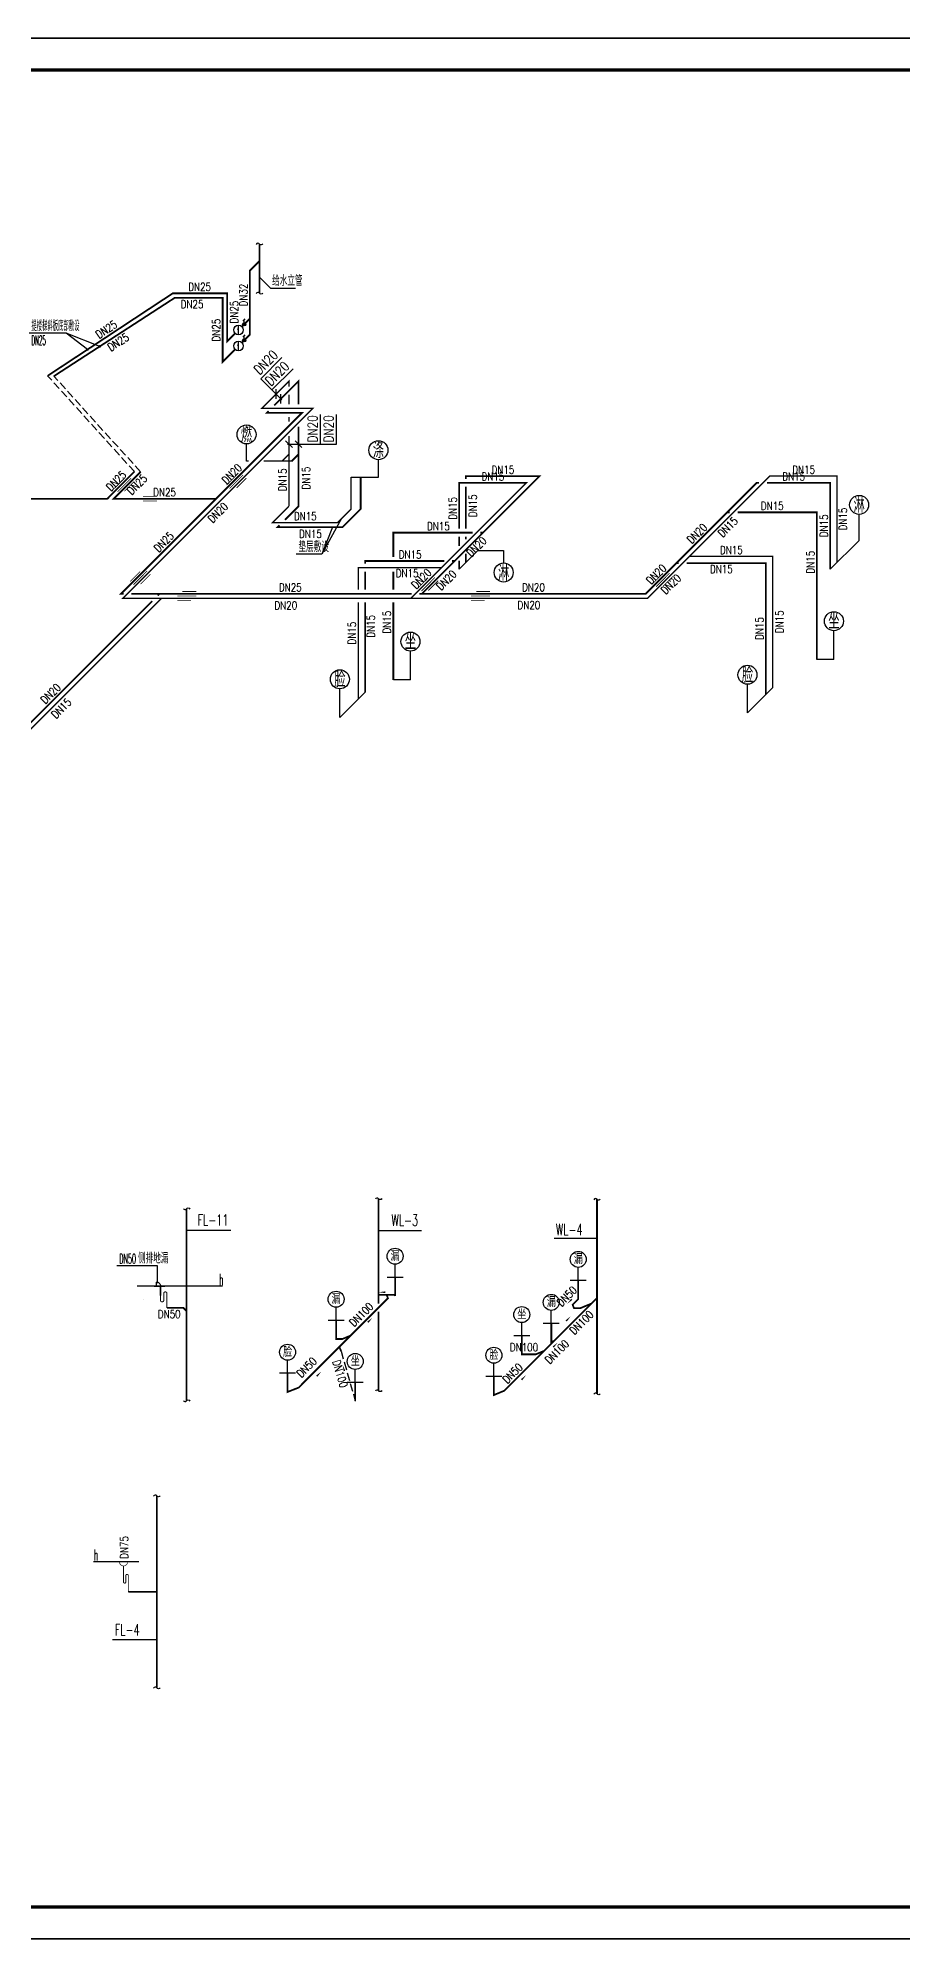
# Model space of a CAD drawing. Extents: x 27938 to 1507990, y 110129 to 923079.
# Drawn here: x 1209018 to 1222537, y 516555 to 546255 of the extents above; entities that cross this region are included whole.
import ezdxf
from ezdxf.enums import TextEntityAlignment as Align

# ---------------------------------------------------------------- set-up
doc = ezdxf.new("R2010")
doc.units = 0
doc.header["$LTSCALE"] = 1000
doc.header["$MEASUREMENT"] = 0
doc.linetypes.add('DASH', pattern=[0.35, 0.25, -0.1])
for name, color, linetype in [('----给排水', 4, 'Continuous'), ('DIM_不分区热给水', 3, 'Continuous'), ('DIM_不分区给水', 3, 'Continuous'), ('DIM_废水', 31, 'Continuous'), ('DIM_污水', 2, 'Continuous'), ('DIM_阳台', 3, 'Continuous'), ('EQUIP_废水', 7, 'Continuous'), ('EQUIP_污水', 7, 'Continuous'), ('EQUIP_给水', 7, 'Continuous'), ('PIPE-不分区热给水', 5, 'RJ'), ('PIPE-不分区给水', 3, 'J'), ('PIPE-废水', 31, 'TG_F'), ('PIPE-污水', 2, 'W'), ('PIPE-给水', 3, 'J1'), ('S-公用说明', 7, 'Continuous'), ('TEXT_不分区热给水', 7, 'Continuous'), ('TEXT_不分区给水', 7, 'Continuous'), ('TEXT_废水', 7, 'Continuous'), ('TEXT_污水', 7, 'Continuous'), ('TEXT_给水', 7, 'Continuous'), ('TWT_IDEN', 3, 'Continuous'), ('TWT_LEAD', 3, 'Continuous'), ('TWT_TITLE', 7, 'Continuous'), ('VALVE_不分区给水', 7, 'Continuous'), ('VALVE_给水', 7, 'Continuous'), ('WP_DIM', 4, 'Continuous'), ('图框', 140, 'Continuous')]:
    doc.layers.add(name, color=color, linetype=linetype)
doc.styles.add('_TCH_DIM_T3', font='SIMPLEX.shx', dxfattribs={"width": 0.494118, "bigfont": 'GBCBIG.shx'})
doc.styles.add('_TWT_PIPEDN', font='SIMPLEX', dxfattribs={"width": 0.8, "height": 3.5, "bigfont": 'HZTXT'})
doc.styles.add('_TWT_SERIAL', font='SIMPLEX', dxfattribs={"width": 0.8, "height": 3.5, "bigfont": 'HZTXT'})
doc.styles.add('DIM_FONT_T3', font='SIMPLEX', dxfattribs={"width": 0.705882, "bigfont": 'GBCBIG'})
doc.styles.add('HZ', font='txt', dxfattribs={"bigfont": 'hztxt'})
doc.styles.get("Standard").update_dxf_attribs({"font": 'gbenor.shx', "bigfont": 'gbcbig.shx'})
doc.styles.add('TG_LINETYPE', font='SIMPLEX', dxfattribs={"width": 0.8, "height": 3, "bigfont": 'HZTXT'})
doc.styles.add('中西文等高字体', font='HZTXT_E.shx', dxfattribs={"width": 0.7, "height": 4, "bigfont": 'hztxt.shx'})
doc.linetypes.add('J', pattern='A,3,-0.2,["J",Standard,S=0.25,R=0,X=-0.1,Y=-0.115],-0.2', length=3.4)
doc.linetypes.add('J1', pattern='A,3,-0.2,["J1",Standard,S=0.25,R=0,X=-0.1,Y=-0.115],-0.35', length=3.55)
doc.linetypes.add('RJ', pattern='A,3,-0.2,["RJ",Standard,S=0.25,R=0,X=-0.1,Y=-0.115],-0.35', length=3.55)
doc.linetypes.add('TG_F', pattern='A,2,-0.3,["F",TG_LINETYPE,S=0.1,R=0,X=-0.23,Y=-0.15],0', length=2.3)
doc.linetypes.add('W', pattern='A,3,-0.2,["W",Standard,S=0.25,R=0,X=-0.1,Y=-0.115],-0.2', length=3.4)

# ---------------------------------------------------------------- blocks, each defined once
blk = doc.blocks.new('A$C4167170E')
blk.add_line((67, 61), (67, 0))
blk.add_lwpolyline([(67, 62, 0.433509), (0, 0, 0.433509)], format="xyb")
blk.add_lwpolyline([(99, 0), (-66, 0)])
at = {"style": 'HZ', "text_generation_flag": 4, "width": 1, "flags": 1}
for tag in ['UNIT', 'SPEC', 'WHAT']:
    blk.add_attdef(tag, (0, 62), '', height=0.0005, rotation=90, dxfattribs=at)
blk = doc.blocks.new('$VALVE$00000533')
at = {"ltscale": 0.5, "const_width": 25}
for points in [[(-225, 75), (225, 75)], [(-225, -75), (225, -75)]]:
    blk.add_lwpolyline(points, dxfattribs=at)
blk = doc.blocks.new('A$C0C247F3C')
at = {"layer": 'VALVE_不分区给水', "xscale": -0.48, "yscale": -0.48, "zscale": 0.48}
for p, rotation in [((10027, 1827), 225.0000000072394), ((10135, 1835), 225.0000000072394), ((13967, 1767), 225.0000000072394), ((14075, 1775), 225.0000000072394), ((15719, 1819), 225.0000000072394), ((15827, 1827), 225.0000000072394), ((10554, 1556), 180), ((14422, 1556), 180), ((274, 274), 225.0000000072394), ((382, 282), 225.0000000072394), ((3874, 274), 225.0000000072394), ((3982, 282), 225.0000000072394), ((8603, 403), 225.0000000072394), ((8711, 411), 225.0000000072394), ((14216, 316), 225.0000000072394), ((14325, 325), 225.0000000072394), ((18715, 215), 225.0000000072394), ((18823, 223), 225.0000000072394), ((22383, 283), 225.0000000072394), ((22492, 292), 225.0000000072394), ((2534, 0), 180), ((2618, 71), 180), ((7278, 0), 180), ((7361, 71), 180), ((14955, 0), 180), ((15038, 71), 180), ((19545, 0), 180), ((19628, 71), 180), ((4627, -2973), 225.0000000072394), ((4736, -2964), 225.0000000072394), ((11457, -3043), 225.0000000072394), ((11565, -3034), 225.0000000072394)]:
    blk.add_blockref('$VALVE$00000533', p, dxfattribs=dict(at, rotation=rotation))
blk = doc.blocks.new('$VALVE$00000499')
for p, q in [((35, 35), (98, 98)), ((48, 98), (147, 98))]:
    blk.add_line(p, q)
at = {"const_width": 49.6}
blk.add_lwpolyline([(25, 0, 1), (-25, 0, 1)], format="xyb", close=True, dxfattribs=at)
blk.add_circle((0, 0), 50)
for p in [(-50, 0), (50, 0)]:
    blk.add_point(p)
blk = doc.blocks.new('$VALVE$00000602')
blk.add_line((-93, -93), (93, 93))
blk.add_lwpolyline([(93, 93, 0, 50, 0), (-13, 22, 50, 50, 0)], format="xyseb")
blk.add_circle((0, 0), 150)
for p in [(-150, 0), (150, 0)]:
    blk.add_point(p)
blk = doc.blocks.new('$TwtSys$00000132')
at = {"elevation": 0}
blk.add_lwpolyline([(7, -101, -0.575183), (0, 0, 0.604745), (-11, 101, 16.924828)], format="xyb", dxfattribs=at)
blk = doc.blocks.new('$ATTACHMENT$00000196')
blk.add_line((53, 944), (-347, 944))
for points, const_width in [([(-25, 944, -1.067664), (-275, 944)], 20), ([(0, 0), (0, 512, 1), (-75, 512), (-75, 312, -1), (-150, 312), (-150, 810)], 30)]:
    blk.add_lwpolyline(points, format="xyb", dxfattribs=dict(const_width=const_width))
at = {"style": 'HZ', "flags": 1}
for tag in ['WHAT', 'SPEC', 'UNIT']:
    blk.add_attdef(tag, (-150, 810), '', height=0.001, dxfattribs=at)
blk = doc.blocks.new('$ATTACHMENT$00000056')
at = {"const_width": 30}
blk.add_lwpolyline([(0, 0), (0, 462, -0.75), (100, 462), (100, 227, 0.749772), (200, 225), (200, 531)], format="xyb", dxfattribs=at)

msp = doc.modelspace()

# ---------------------------------------------------------------- hatches: boundary and pattern name
at = {"layer": 'PIPE-不分区热给水'}
for points in [[(1212940.9, 540895.3), (1212932.9, 540903.3), (1212952.1, 540922.5)], [(1212940.9, 540895.3), (1212952.1, 540895.3), (1212952.1, 540922.5)], [(1212516.3, 540470.8), (1212508.4, 540478.7), (1212489.2, 540459.5)], [(1212516.3, 540470.8), (1212516.3, 540459.5), (1212489.2, 540459.5)], [(1213315.9, 540470.8), (1213315.9, 540482), (1213343, 540482)], [(1213315.9, 540470.8), (1213323.8, 540462.8), (1213343, 540482)], [(1220455.6, 539410.5), (1220447.7, 539418.5), (1220451, 539421.8)], [(1220455.6, 539410.5), (1220455.6, 539421.8), (1220451, 539421.8)], [(1221505.5, 539410.5), (1221505.5, 539421.8), (1221516.8, 539421.8)], [(1221505.5, 539410.5), (1221516.8, 539410.5), (1221516.8, 539421.8)], [(1215599.7, 539304.5), (1215599.7, 539315.7), (1215588.4, 539315.7)], [(1215599.7, 539304.5), (1215588.4, 539304.5), (1215588.4, 539315.7)], [(1216649.5, 539304.5), (1216657.5, 539296.5), (1216676.7, 539315.7)], [(1216649.5, 539304.5), (1216649.5, 539315.7), (1216676.7, 539315.7)], [(1213910.8, 538895.3), (1213918.7, 538887.4), (1213922, 538890.7)], [(1213910.8, 538895.3), (1213922, 538895.3), (1213922, 538890.7)], [(1212685.2, 538683.2), (1212677.2, 538691.1), (1212658, 538671.9)], [(1212685.2, 538683.2), (1212685.2, 538671.9), (1212658, 538671.9)], [(1213698.6, 538683.2), (1213706.6, 538675.2), (1213703.3, 538671.9)], [(1213698.6, 538683.2), (1213698.6, 538671.9), (1213703.3, 538671.9)], [(1220500.3, 538155.3), (1220500.3, 538166.5), (1220511.5, 538166.5)], [(1220500.3, 538155.3), (1220511.5, 538155.3), (1220511.5, 538166.5)], [(1214023.7, 537978.5), (1214023.7, 537989.8), (1214012.4, 537989.8)], [(1214023.7, 537978.5), (1214012.4, 537978.5), (1214012.4, 537989.8)], [(1210346.3, 537501.2), (1210338.3, 537509.2), (1210319.1, 537490)], [(1210346.3, 537501.2), (1210346.3, 537490), (1210319.1, 537490)], [(1218546.3, 537501.2), (1218554.3, 537493.2), (1218551, 537490)], [(1218546.3, 537501.2), (1218546.3, 537490), (1218551, 537490)]]:
    msp.add_hatch(color=256, dxfattribs=at).paths.add_polyline_path(points)
at = {"layer": 'PIPE-不分区给水'}
for points in [[(1211125.1, 542266.5), (1211117.6, 542277.9), (1211121, 542280.2)], [(1211125.1, 542266.5), (1211125.1, 542280.2), (1211121, 542280.2)], [(1211154.4, 542195.7), (1211146.9, 542207.3), (1211150.4, 542209.5)], [(1211154.4, 542195.7), (1211154.4, 542209.5), (1211150.4, 542209.5)], [(1211904.4, 542195.7), (1211904.4, 542209.5), (1211918.2, 542209.5)], [(1211904.4, 542195.7), (1211918.2, 542195.7), (1211918.2, 542209.5)], [(1211975.1, 542266.5), (1211975.1, 542280.2), (1211988.9, 542280.2)], [(1211975.1, 542266.5), (1211988.9, 542266.5), (1211988.9, 542280.2)], [(1211975.1, 541516.5), (1211961.4, 541516.5), (1211961.4, 541483.3)], [(1211904.4, 541195.7), (1211890.7, 541195.7), (1211890.7, 541162.6)], [(1213090.9, 540895.3), (1213081.2, 540905), (1213104.6, 540928.5)], [(1213090.9, 540895.3), (1213104.6, 540895.3), (1213104.6, 540928.5)], [(1212595.6, 540400.1), (1212585.9, 540409.8), (1212562.4, 540386.3)], [(1212595.6, 540400.1), (1212595.6, 540386.3), (1212562.4, 540386.3)], [(1213145.2, 540400.1), (1213145.2, 540413.8), (1213178.3, 540413.8)], [(1213145.2, 540400.1), (1213154.9, 540390.3), (1213178.3, 540413.8)], [(1215705.7, 539410.5), (1215705.7, 539424.3), (1215692, 539424.3)], [(1215705.7, 539410.5), (1215692, 539410.5), (1215692, 539424.3)], [(1216855.6, 539410.5), (1216865.3, 539400.8), (1216888.8, 539424.3)], [(1216855.6, 539410.5), (1216855.6, 539424.3), (1216888.8, 539424.3)], [(1210102.1, 539057), (1210111.8, 539047.3), (1210107.8, 539043.3)], [(1210102.1, 539057), (1210102.1, 539043.3), (1210107.8, 539043.3)], [(1210202.1, 539057), (1210192.4, 539066.8), (1210168.9, 539043.3)], [(1210202.1, 539057), (1210202.1, 539043.3), (1210168.9, 539043.3)], [(1220249.6, 539304.5), (1220239.8, 539314.2), (1220243.9, 539318.2)], [(1220249.6, 539304.5), (1220249.6, 539318.2), (1220243.9, 539318.2)], [(1221399.4, 539304.5), (1221399.4, 539318.2), (1221413.2, 539318.2)], [(1221399.4, 539304.5), (1221413.2, 539304.5), (1221413.2, 539318.2)], [(1213090.9, 538938.9), (1213104.6, 538938.9), (1213104.6, 538933.2)], [(1213090.9, 538938.9), (1213100.6, 538929.2), (1213104.6, 538933.2)], [(1214060.8, 538895.3), (1214070.5, 538885.6), (1214074.5, 538889.6)], [(1214060.8, 538895.3), (1214074.5, 538895.3), (1214074.5, 538889.6)], [(1221189.8, 538844.7), (1221189.8, 538858.5), (1221203.6, 538858.5)], [(1221189.8, 538844.7), (1221203.6, 538844.7), (1221203.6, 538858.5)], [(1212764.5, 538612.5), (1212754.8, 538622.2), (1212731.3, 538598.7)], [(1212764.5, 538612.5), (1212764.5, 538598.7), (1212731.3, 538598.7)], [(1213777.9, 538612.5), (1213777.9, 538598.7), (1213783.6, 538598.7)], [(1213777.9, 538612.5), (1213787.7, 538602.8), (1213783.6, 538598.7)], [(1214571.5, 538526.4), (1214571.5, 538540.1), (1214557.7, 538540.1)], [(1214571.5, 538526.4), (1214557.7, 538526.4), (1214557.7, 538540.1)], [(1214129.7, 538084.6), (1214129.7, 538098.3), (1214116, 538098.3)], [(1214129.7, 538084.6), (1214116, 538084.6), (1214116, 538098.3)], [(1220394.2, 538049.2), (1220394.2, 538063), (1220408, 538063)], [(1220394.2, 538049.2), (1220408, 538049.2), (1220408, 538063)], [(1210317, 537571.9), (1210307.3, 537581.6), (1210283.8, 537558.2)], [(1210317, 537571.9), (1210317, 537558.2), (1210283.8, 537558.2)], [(1218517, 537571.9), (1218517, 537558.2), (1218522.7, 537558.2)], [(1218517, 537571.9), (1218526.7, 537562.2), (1218522.7, 537558.2)]]:
    msp.add_hatch(color=256, dxfattribs=at).paths.add_polyline_path(points)
at = {"layer": 'PIPE-废水'}
for points in [[(1211290.1, 526414.7), (1211290.1, 526428.4), (1211295.8, 526428.4)], [(1211290.1, 526414.7), (1211299.8, 526424.4), (1211295.8, 526428.4)]]:
    msp.add_hatch(color=256, dxfattribs=at).paths.add_polyline_path(points)
at = {"layer": 'PIPE-污水'}
for points in [[(1214590.9, 526618.7), (1214590.9, 526632.5), (1214600.1, 526632.5)], [(1214590.9, 526618.7), (1214603.6, 526624), (1214600.1, 526632.5)], [(1214487.8, 526565.7), (1214500.6, 526570.9), (1214504.1, 526562.4)], [(1214487.8, 526565.7), (1214497.6, 526555.9), (1214504.1, 526562.4)], [(1217373.5, 526464), (1217363.8, 526473.7), (1217357.3, 526467.2)], [(1217373.5, 526464), (1217360.8, 526458.7), (1217357.3, 526467.2)], [(1217395.5, 526411), (1217382.8, 526405.7), (1217386.3, 526397.2)], [(1217395.5, 526411), (1217395.5, 526397.2), (1217386.3, 526397.2)], [(1217461.9, 526552.4), (1217471.6, 526542.7), (1217475.7, 526546.7)], [(1217461.9, 526552.4), (1217475.7, 526552.4), (1217475.7, 526546.7)], [(1217495.5, 526411), (1217500.7, 526398.3), (1217498.2, 526397.2)], [(1217495.5, 526411), (1217495.5, 526397.2), (1217498.2, 526397.2)], [(1213676.4, 525929.3), (1213676.4, 525915.5), (1213662.6, 525915.5)], [(1213676.4, 525929.3), (1213662.6, 525929.3), (1213662.6, 525915.5)], [(1213776.4, 525929.3), (1213781.7, 525916.6), (1213779.1, 525915.5)], [(1213776.4, 525929.3), (1213776.4, 525915.5), (1213779.1, 525915.5)], [(1217040.2, 525880.6), (1217045.4, 525867.9), (1217026.4, 525860.1)], [(1217040.2, 525880.6), (1217026.4, 525880.6), (1217026.4, 525860.1)], [(1216579.2, 525689.6), (1216579.2, 525675.9), (1216565.4, 525675.9)], [(1216579.2, 525689.6), (1216565.4, 525689.6), (1216565.4, 525675.9)], [(1216799.1, 525689.6), (1216804.4, 525676.9), (1216801.8, 525675.9)], [(1216799.1, 525689.6), (1216799.1, 525675.9), (1216801.8, 525675.9)], [(1212919.1, 525102), (1212924.1, 525089.1), (1212905.3, 525081.8)], [(1212919.1, 525102), (1212905.3, 525102), (1212905.3, 525081.8)], [(1213091.2, 525169.1), (1213101, 525159.4), (1213098.9, 525157.4)], [(1213091.2, 525169.1), (1213096.2, 525156.3), (1213098.9, 525157.4)], [(1216305.1, 525120.5), (1216310.4, 525107.8), (1216312.9, 525108.8)], [(1216305.1, 525120.5), (1216314.8, 525110.8), (1216312.9, 525108.8)], [(1216142.9, 525053.3), (1216148.2, 525040.6), (1216129.2, 525032.7)], [(1216142.9, 525053.3), (1216129.2, 525053.3), (1216129.2, 525032.7)]]:
    msp.add_hatch(color=256, dxfattribs=at).paths.add_polyline_path(points)
at = {"layer": 'PIPE-给水'}
for points in [[(1212328.7, 542620), (1212319, 542629.7), (1212314.9, 542625.7)], [(1212328.7, 542620), (1212314.9, 542620), (1212314.9, 542625.7)], [(1211975.1, 541516.5), (1211984.9, 541506.7), (1211961.4, 541483.3)], [(1212328.7, 541620), (1212338.4, 541610.3), (1212342.4, 541614.3)], [(1212328.7, 541620), (1212342.4, 541620), (1212342.4, 541614.3)], [(1211904.4, 541195.7), (1211914.1, 541186), (1211890.7, 541162.6)]]:
    msp.add_hatch(color=256, dxfattribs=at).paths.add_polyline_path(points)

# ---------------------------------------------------------------- linework, layer by layer
at = {"layer": '----给排水', "color": 8, "linetype": 'DASH', "ltscale": 0.5}
for points in [[(1210524.9, 539479.8), (1209168.7, 540977.5)], [(1210621.1, 539476.1), (1209264.9, 540973.8)], [(1213755.4, 525738.2), (1213976.5, 524958.6)]]:
    msp.add_lwpolyline(points, dxfattribs=at)
at = {"layer": 'DIM_不分区热给水'}
for p, q in [((1212498.2, 540932.4), (1212827, 541261.2)), ((1212675, 540755.7), (1212498.2, 540932.4)), ((1212675, 540755.7), (1213003.8, 541084.5)), ((1212830.8, 540599.9), (1212675, 540755.7)), ((1212738.1, 540617.6), (1212738.1, 540767.6)), ((1212813.1, 540542.6), (1212813.1, 540692.6))]:
    msp.add_line(p, q, dxfattribs=at)
at = {"layer": 'DIM_不分区给水'}
for p, q in [((1212479.8, 542519.1), (1212653, 542345.9)), ((1212653, 542345.9), (1213042.7, 542345.9)), ((1209457.3, 541641.2), (1208880.3, 541641.2)), ((1209984.6, 541437.5), (1209457.3, 541641.2)), ((1209790.6, 541387.3), (1209457.3, 541641.2)), ((1213434.4, 539909.8), (1213434.4, 540374.8)), ((1213684.4, 539909.8), (1213684.4, 540374.8)), ((1212993.9, 539856.8), (1212887.9, 539962.9)), ((1213037.9, 539962.9), (1213143.9, 539856.8)), ((1212915.9, 539909.8), (1213434.4, 539909.8)), ((1213434.4, 539909.8), (1213684.4, 539909.8)), ((1213762, 538746.5), (1213454.8, 538188.6)), ((1213618.6, 538612.5), (1213454.8, 538188.6)), ((1213454.8, 538188.6), (1213053.2, 538188.6))]:
    msp.add_line(p, q, dxfattribs=at)
at = {"layer": 'DIM_不分区给水', "const_width": 20}
for points in [[(1209993.9, 541433.8, 1), (1209975.3, 541441.1, 1)], [(1209798.6, 541381.2, 1), (1209782.7, 541393.4, 1)]]:
    msp.add_lwpolyline(points, format="xyb", close=True, dxfattribs=at)
at = {"layer": 'DIM_废水'}
for p, q in [((1211340.1, 527631.5), (1212031.8, 527631.5)), ((1210874.6, 521227.5), (1210182.9, 521227.5))]:
    msp.add_line(p, q, dxfattribs=at)
at = {"layer": 'DIM_污水'}
for p, q in [((1214341, 527626.4), (1215009.3, 527626.4)), ((1217086.2, 527501.8, -0.2), (1217754.6, 527501.8, -0.2))]:
    msp.add_line(p, q, dxfattribs=at)
for points in [[(1214594, 526659.4, 0, 0, 0), (1214344, 526659.4, 0, 26.7, 0), (1214444, 526659.4, 0, 0, 0)], [(1217466, 526655.2, 0, 0, 0), (1217289.2, 526478.4, 0, 26.7, 0), (1217359.9, 526549.2, 0, 0, 0)], [(1217166.3, 526105.1, 0, 0, 0), (1217343.1, 526281.9, 0, 26.7, 0), (1217272.4, 526211.1, 0, 0, 0)], [(1214066.1, 526082.9, 0, 0, 0), (1214242.9, 526259.7, 0, 26.7, 0), (1214172.2, 526189, 0, 0, 0)], [(1216963.3, 525696.2, 0, 0, 0), (1217140.1, 525872.9, 0, 26.7, 0), (1217069.4, 525802.2, 0, 0, 0)], [(1213268.9, 525242.5, 0, 0, 0), (1213445.7, 525419.3, 0, 26.7, 0), (1213375, 525348.5, 0, 0, 0)], [(1213850.4, 525284.8, 0, 0, 0), (1213778.6, 525524.2, 0, 26.7, 0), (1213807.3, 525428.4, 0, 0, 0)], [(1216469.9, 525186.9, 0, 0, 0), (1216646.7, 525363.6, 0, 26.7, 0), (1216576, 525292.9, 0, 0, 0)]]:
    msp.add_lwpolyline(points, format="xyseb", dxfattribs=at)
at = {"layer": 'DIM_阳台', "color": 7}
for p, q in [((1211900.4, 526755.7), (1210569.3, 526755.7)), ((1209883.6, 522451.3), (1210592.3, 522451.3))]:
    msp.add_line(p, q, dxfattribs=at)
at = {"layer": 'PIPE-不分区热给水', "ltscale": 0.25, "const_width": 22.5}
for points in [[(1212940.9, 540895.3), (1212516.3, 540470.8)], [(1212940.9, 540895.3), (1212940.9, 540809.1)], [(1212940.9, 540681.6), (1212940.9, 540532)], [(1210346.3, 537501.2), (1213315.9, 540470.8)], [(1213315.9, 540470.8), (1212516.3, 540470.8)], [(1212940.9, 540336.3), (1212940.9, 540259.5)], [(1212940.9, 540034.5), (1212940.9, 539751.2)], [(1212940.9, 539751.2), (1212831.5, 539641.8)], [(1212940.9, 539751.2), (1212940.9, 538944.3)], [(1220455.6, 539410.5), (1219200.4, 538155.3)], [(1221505.5, 539410.5), (1220455.6, 539410.5)], [(1221505.5, 539410.5), (1221505.5, 538060.5)], [(1216649.5, 539304.5), (1215323.6, 537978.5)], [(1215599.7, 539304.5), (1216649.5, 539304.5)], [(1215599.7, 539304.5), (1215599.7, 538590.1)], [(1212940.9, 538938.9), (1212685.2, 538683.2)], [(1213910.8, 538895.3), (1213698.6, 538683.2)], [(1212685.2, 538683.2), (1213698.6, 538683.2)], [(1215599.7, 538462.6), (1215599.7, 538315.8)], [(1219200.4, 538155.3), (1218546.3, 537501.2)], [(1220500.3, 538155.3), (1219200.4, 538155.3)], [(1220500.3, 538155.3), (1220500.3, 536105.3)], [(1214023.7, 537978.5), (1215323.6, 537978.5)], [(1214023.7, 537978.5), (1214023.7, 537635.7)], [(1215323.6, 537978.5), (1214846.3, 537501.2)], [(1215599.7, 538090.8), (1215599.7, 537954.5)], [(1207658.6, 534213.5), (1210946.3, 537501.2)], [(1214023.7, 537440), (1214023.7, 535928.5)]]:
    msp.add_lwpolyline(points, dxfattribs=at)
at = {"layer": 'PIPE-不分区热给水', "ltscale": 0.5, "const_width": 22.5}
msp.add_lwpolyline([(1213910.8, 538895.3), (1213910.8, 539395.3)], dxfattribs=at)
at = {"layer": 'PIPE-不分区热给水', "ltscale": 0.35, "const_width": 22.5}
for points in [[(1210946.3, 537501.2), (1210346.3, 537501.2)], [(1214846.3, 537501.2), (1210946.3, 537501.2)], [(1218546.3, 537501.2), (1214846.3, 537501.2)]]:
    msp.add_lwpolyline(points, dxfattribs=at)
at = {"layer": 'PIPE-不分区给水', "ltscale": 0.25, "const_width": 27.5}
for points in [[(1209168.7, 540977.5), (1211125.1, 542266.5)], [(1209266.6, 540972), (1211154.4, 542195.7)], [(1211975.1, 542266.5), (1211125.1, 542266.5)], [(1211904.4, 542195.7), (1211154.4, 542195.7)], [(1211904.4, 541195.7), (1211904.4, 542195.7)], [(1211975.1, 541516.5), (1211975.1, 542266.5)], [(1213090.9, 540895.3), (1212709.7, 540514.1)], [(1213090.9, 540532), (1213090.9, 540895.3)], [(1213145.2, 540400.1), (1211802.1, 539057)], [(1212623, 540427.5), (1212595.6, 540400.1)], [(1213145.2, 540400.1), (1212595.6, 540400.1)], [(1213090.9, 539751.2), (1213090.9, 540184.5)], [(1212981.5, 539641.8), (1213090.9, 539751.2)], [(1213090.9, 539000.6), (1213090.9, 539751.2)], [(1210102.1, 539057), (1210524.9, 539479.8)], [(1210202.1, 539057), (1210621.1, 539476.1)], [(1215705.7, 539410.5), (1216855.6, 539410.5)], [(1215705.7, 539365.7), (1215705.7, 539410.5)], [(1215971.5, 538526.4), (1216855.6, 539410.5)], [(1206202.1, 539057), (1210102.1, 539057)], [(1210202.1, 539057), (1211802.1, 539057)], [(1211802.1, 539057), (1210317, 537571.9)], [(1215705.7, 538590.1), (1215705.7, 539243.2)], [(1219789.8, 538844.7), (1220249.6, 539304.5)], [(1220288.3, 539304.5), (1220249.6, 539304.5)], [(1221399.4, 539304.5), (1220410.8, 539304.5)], [(1221399.4, 537954.5), (1221399.4, 539304.5)], [(1213090.9, 538938.9), (1212878.5, 538726.5)], [(1213090.9, 538938.9), (1213090.9, 539000.6)], [(1214060.8, 538895.3), (1213777.9, 538612.5)], [(1218994.3, 538049.2), (1219789.8, 538844.7)], [(1219828.6, 538844.7), (1219789.8, 538844.7)], [(1221189.8, 538844.7), (1219951.1, 538844.7)], [(1221189.8, 536544.7), (1221189.8, 538844.7)], [(1212791.9, 538639.9), (1212764.5, 538612.5)], [(1213777.9, 538612.5), (1212764.5, 538612.5)], [(1214571.5, 538526.4), (1215810.2, 538526.4)], [(1214571.5, 538148.3), (1214571.5, 538526.4)], [(1215529.7, 538084.6), (1215971.5, 538526.4)], [(1215705.7, 538421.9), (1215705.7, 538462.6)], [(1215932.7, 538526.4), (1215971.5, 538526.4)], [(1215705.7, 538060.5), (1215705.7, 538196.9)], [(1214129.7, 538084.6), (1215368.4, 538084.6)], [(1214129.7, 538039.8), (1214129.7, 538084.6)], [(1214129.7, 537635.7), (1214129.7, 537917.3)], [(1214571.5, 537635.7), (1214571.5, 537917.3)], [(1215017, 537571.9), (1215529.7, 538084.6)], [(1215490.9, 538084.6), (1215529.7, 538084.6)], [(1218517, 537571.9), (1218994.3, 538049.2)], [(1219033.1, 538049.2), (1218994.3, 538049.2)], [(1220394.2, 538049.2), (1219155.6, 538049.2)], [(1220394.2, 535999.2), (1220394.2, 538049.2)], [(1210355.8, 537571.9), (1210317, 537571.9)], [(1210917, 537571.9), (1210478.3, 537571.9)], [(1210917, 537571.9), (1210889.6, 537544.5)], [(1214855.7, 537571.9), (1210917, 537571.9)], [(1215017, 537571.9), (1214978.2, 537571.9)], [(1218517, 537571.9), (1215017, 537571.9)], [(1210803, 537457.9), (1207664.6, 534319.5)], [(1214129.7, 536034.6), (1214129.7, 537440)], [(1214571.5, 536226.4), (1214571.5, 537440)]]:
    msp.add_lwpolyline(points, dxfattribs=at)
at = {"layer": 'PIPE-不分区给水', "ltscale": 0.5, "const_width": 27.5}
msp.add_lwpolyline([(1214060.8, 538895.3), (1214060.8, 539395.3)], dxfattribs=at)
at = {"layer": 'PIPE-废水', "ltscale": 0.25, "const_width": 27.5}
for points in [[(1211340.1, 526364.7), (1211340.1, 527964.5)], [(1210933.2, 526604.8), (1210933.2, 526755.7)], [(1211290.1, 526414.7), (1211033.2, 526414.6)], [(1211290.1, 526414.7), (1211340.1, 526364.7)], [(1211340.1, 524964.5), (1211340.1, 526364.7)], [(1210874.6, 521977.5), (1210874.6, 523477.5)], [(1210874.6, 520477.5), (1210874.6, 521977.5)]]:
    msp.add_lwpolyline(points, dxfattribs=at)
at = {"layer": 'PIPE-废水', "ltscale": 0.5, "const_width": 27.5}
msp.add_lwpolyline([(1210874.6, 521977.5), (1210429.6, 521977.5)], dxfattribs=at)
at = {"layer": 'PIPE-污水', "ltscale": 0.5, "const_width": 27.5}
for points in [[(1214341, 526618.7), (1214341, 528118.7)], [(1214341, 526482.6), (1214341, 526618.7)], [(1214341, 525118.7), (1214341, 526355.1)]]:
    msp.add_lwpolyline(points, dxfattribs=at)
at = {"layer": 'PIPE-污水', "ltscale": 0.25, "const_width": 27.5}
for points in [[(1217754.6, 526570.1), (1217754.6, 528109.7)], [(1214598.2, 526601), (1214598.2, 526897)], [(1214341, 526618.7), (1214465.9, 526618.7)], [(1214465.9, 526618.7), (1214590.9, 526618.7)], [(1214487.8, 526565.7), (1214465.9, 526618.7)], [(1214598.2, 526601), (1214590.9, 526618.7)], [(1217461.9, 526552.4), (1217461.9, 526848.3)], [(1217666.2, 526481.7), (1217754.6, 526570.1)], [(1217754.6, 525070.1), (1217754.6, 526570.1)], [(1214487.8, 526565.7), (1213904.4, 525982.3)], [(1217082.8, 525898.3), (1217666.2, 526481.7)], [(1217373.5, 526464), (1217461.9, 526552.4)], [(1217373.5, 526464), (1217395.5, 526411)], [(1217495.5, 526411), (1217395.5, 526411)], [(1217495.5, 526411), (1217666.2, 526481.7)], [(1213676.4, 525929.3), (1213676.4, 526225.2)], [(1213904.4, 525982.3), (1213727.5, 525805.4)], [(1213776.4, 525929.3), (1213904.4, 525982.3)], [(1216579.2, 525689.6), (1216579.2, 525985.5)], [(1217040.2, 525880.6), (1217040.2, 526176.6)], [(1213727.5, 525805.4), (1213091.2, 525169.1)], [(1213776.4, 525929.3), (1213676.4, 525929.3)], [(1213755.4, 525738.2), (1213727.5, 525805.4)], [(1216305.1, 525120.5), (1217082.8, 525898.3)], [(1216799.1, 525689.6), (1216579.2, 525689.6)], [(1216799.1, 525689.6), (1216927.1, 525742.6)], [(1217082.8, 525898.3), (1217040.2, 525880.6)], [(1212919.1, 525102), (1212919.1, 525397.9)], [(1213091.2, 525169.1), (1212919.1, 525102)], [(1213976.5, 524958.6), (1213976.5, 525254.5)], [(1216142.9, 525053.3), (1216142.9, 525349.3)], [(1216305.1, 525120.5), (1216142.9, 525053.3)]]:
    msp.add_lwpolyline(points, dxfattribs=at)
at = {"layer": 'PIPE-给水', "ltscale": 0.25, "const_width": 27.5}
for points in [[(1212479.8, 542771.1), (1212479.8, 543035.6)], [(1212328.7, 542620), (1212479.8, 542771.1)], [(1212479.8, 542267.1), (1212479.8, 542771.1)], [(1212221.9, 541763.2), (1212204.9, 541746.3)], [(1212328.7, 541870), (1212257.3, 541798.6)], [(1212098.9, 541640.2), (1211975.1, 541516.5)], [(1212221.9, 541513.2), (1212204.9, 541496.3)], [(1212328.7, 541620), (1212257.3, 541548.6)], [(1212098.9, 541390.2), (1211904.4, 541195.7)]]:
    msp.add_lwpolyline(points, dxfattribs=at)
at = {"layer": 'PIPE-给水', "ltscale": 0.5, "const_width": 27.5}
for points in [[(1212328.7, 542620), (1212328.7, 541870)], [(1212328.7, 541870), (1212328.7, 541620)]]:
    msp.add_lwpolyline(points, dxfattribs=at)
at = {"layer": 'S-公用说明'}
for centre in [(1212276.6, 540061.5), (1214337.6, 539815.1), (1221851.3, 538961.3), (1216295.5, 537904.3), (1221457.7, 537143.2), (1214839.4, 536824.9), (1213735.6, 536236), (1220106.2, 536306.7)]:
    msp.add_circle(centre, 148.5, dxfattribs=at)
at = {"layer": 'TWT_IDEN'}
for p, q in [((1214473.2, 526897, 0.2), (1214723.2, 526897, 0.2)), ((1214598.2, 526897, 0.2), (1214598.2, 527097, 0.2)), ((1217461.9, 526848.3), (1217461.9, 527048.3)), ((1217336.9, 526848.3), (1217586.9, 526848.3)), ((1213676.4, 526225.2, 0.2), (1213676.4, 526425.2, 0.2)), ((1217040.2, 526176.6), (1217040.2, 526376.6)), ((1213551.4, 526225.2, 0.2), (1213801.4, 526225.2, 0.2)), ((1216579.2, 525984.5), (1216579.2, 526184.5)), ((1216915.2, 526176.6), (1217165.2, 526176.6)), ((1216454.2, 525984.5), (1216704.2, 525984.5)), ((1212794.1, 525397.9, 0.2), (1213044.1, 525397.9, 0.2)), ((1212919.1, 525397.9, 0.2), (1212919.1, 525597.9, 0.2)), ((1213976.5, 525253.5, 0.2), (1213976.5, 525453.5, 0.2)), ((1216142.9, 525349.3), (1216142.9, 525549.3)), ((1213851.5, 525253.5, 0.2), (1214101.5, 525253.5, 0.2)), ((1216017.9, 525349.3), (1216267.9, 525349.3))]:
    msp.add_line(p, q, dxfattribs=at)
for centre in [(1214598.2, 527222), (1217461.9, 527173.3, -0.2), (1213676.4, 526550.2), (1217040.2, 526501.6, -0.2), (1216579.2, 526309.5, -0.2), (1212919.1, 525722.9), (1213976.5, 525578.5), (1216142.9, 525674.3, -0.2)]:
    msp.add_circle(centre, 125, dxfattribs=at)
at = {"layer": 'TWT_LEAD'}
for p, q in [((1210887.5, 527073.3), (1210252, 527073.3)), ((1210887.5, 526801.4), (1210887.5, 527073.3))]:
    msp.add_line(p, q, dxfattribs=at)
at = {"layer": 'TWT_TITLE'}
msp.add_lwpolyline([(1189384.5, 516554.9), (1242250.5, 516554.9), (1242250.5, 546254.9), (1189384.5, 546254.9)], close=True, dxfattribs=at)
at = {"layer": 'TWT_TITLE', "const_width": 50}
msp.add_lwpolyline([(1190634.5, 517054.9), (1241750.5, 517054.9), (1241750.5, 545754.9), (1190634.5, 545754.9)], close=True, dxfattribs=at)
at = {"layer": 'WP_DIM'}
for p, q in [((1221851.3, 538406.3), (1221851.3, 538812.8)), ((1216295.5, 538249.2), (1216295.5, 538052.8)), ((1221457.7, 536544.7), (1221457.7, 536994.7)), ((1214839.4, 536226.4), (1214839.4, 536676.4)), ((1213735.6, 535640.5), (1213735.6, 536087.5)), ((1220106.2, 535711.2), (1220106.2, 536158.2))]:
    msp.add_line(p, q, dxfattribs=at)
for points in [[(1212309.6, 539641.8), (1212276.6, 539641.8), (1212276.6, 539913)], [(1213910.8, 539395.3), (1214337.6, 539395.3), (1214337.6, 539666.6)], [(1212981.5, 539641.8), (1212545.8, 539641.8)], [(1215599.7, 537954.5), (1215894.4, 538249.2), (1216295.5, 538249.2)], [(1221399.4, 537954.5), (1221851.3, 538406.3), (1221851.3, 538406.3)], [(1221457.7, 536544.7), (1221189.8, 536544.7)], [(1214839.4, 536226.4), (1214571.5, 536226.4)], [(1220500.3, 536105.3), (1220106.2, 535711.2)], [(1214129.7, 536034.6), (1213735.6, 535640.5)]]:
    msp.add_lwpolyline(points, dxfattribs=at)
at = {"layer": '图框'}
msp.add_lwpolyline([(1189384.5, 546254.9), (1242250.5, 546254.9), (1242250.5, 516554.9), (1189384.5, 516554.9)], close=True, dxfattribs=at)
msp.add_lwpolyline([(1189384.5, 546254.9), (1242250.5, 546254.9), (1242250.5, 516554.9), (1189384.5, 516554.9)], close=True, dxfattribs=at)
at = {"layer": '图框', "const_width": 50}
msp.add_lwpolyline([(1241750.5, 517054.9), (1241750.5, 545754.9), (1190634.5, 545754.9), (1190634.5, 517054.9)], close=True, dxfattribs=at)

# ---------------------------------------------------------------- block references
at = {"layer": '----给排水', "ltscale": 0.5, "xscale": -1}
msp.add_blockref('A$C4167170E', (1210933.2, 526755.7), dxfattribs=at)
at = {"layer": 'EQUIP_废水', "xscale": 0.5, "zscale": 0.5, "rotation": 90}
for p, yscale in [((1211340.1, 527964.5), -0.5), ((1211340.1, 524964.5), -0.5), ((1210874.6, 523477.5), 0.5), ((1210874.6, 520477.5), 0.5)]:
    msp.add_blockref('$TwtSys$00000132', p, dxfattribs=dict(at, yscale=yscale))
at = {"layer": 'EQUIP_污水', "xscale": 0.5, "zscale": 0.5}
for name, p, yscale, rotation in [('$TwtSys$00000132', (1214341, 528118.7), 0.5, 90), ('$TwtSys$00000132', (1217754.6, 528109.7), 0.5, 90), ('$ATTACHMENT$00000056', (1211033.2, 526414.6), -0.5, 180), ('$TwtSys$00000132', (1214341, 525118.7), 0.5, 90), ('$TwtSys$00000132', (1217754.6, 525070.1), 0.5, 90)]:
    msp.add_blockref(name, p, dxfattribs=dict(at, yscale=yscale, rotation=rotation))
at = {"layer": 'EQUIP_污水', "xscale": 0.5, "yscale": 0.5, "zscale": 0.5}
msp.add_blockref('$ATTACHMENT$00000196', (1210429.6, 521977.5), dxfattribs=at)
at = {"layer": 'EQUIP_给水', "xscale": 0.5, "yscale": 0.5, "zscale": 0.5, "rotation": 90}
for p in [(1212479.8, 543035.6), (1212479.8, 542267.1)]:
    msp.add_blockref('$TwtSys$00000132', p, dxfattribs=at)
at = {"layer": 'VALVE_不分区给水'}
msp.add_blockref('A$C0C247F3C', (1196346.3, 537501.2), dxfattribs=at)
at = {"layer": 'VALVE_给水', "xscale": -0.5, "yscale": -0.5, "zscale": 0.5, "rotation": 225}
for name, p in [('$VALVE$00000602', (1212151.9, 541693.2)), ('$VALVE$00000499', (1212239.6, 541780.9)), ('$VALVE$00000602', (1212151.9, 541443.2)), ('$VALVE$00000499', (1212239.6, 541530.9))]:
    msp.add_blockref(name, p, dxfattribs=at)

# ---------------------------------------------------------------- texts
at = {"style": 'HZ', "text_generation_flag": 4, "width": 1, "flags": 1}
for tag, s in [('WHAT', '雨水斗'), ('SPEC', 'DN100'), ('UNIT', '套')]:
    msp.add_attdef(tag, (1210666.5, 526548.1), s, height=0.0005, rotation=90, dxfattribs=at)
at = {"layer": 'DIM_不分区热给水', "color": 7, "style": '_TWT_PIPEDN', "width": 0.8}
for p in [(1212480.6, 540985.5), (1212657.3, 540808.7)]:
    msp.add_text('DN20', height=150, rotation=45, dxfattribs=at).set_placement(p)
at = {"layer": 'DIM_不分区给水', "color": 7}
for s, height, style, width, p in [('给水立管', 168.79, 'DIM_FONT_T3', 0.705882, (1212676.5, 542380.9)), ('提楼梯斜板底部敷设', 168.79, '_TCH_DIM_T3', 0.494118, (1208915.3, 541676.2)), ('DN25', 148.75, '_TCH_DIM_T3', 0.348789, (1208915.3, 541457.4)), ('垫层敷设', 168.79, 'DIM_FONT_T3', 0.705882, (1213088.2, 538223.6))]:
    msp.add_text(s, height=height, dxfattribs=dict(at, style=style, width=width)).set_placement(p)
at = {"layer": 'DIM_不分区给水', "color": 7, "style": '_TWT_PIPEDN', "width": 0.8}
for p in [(1213384.4, 539934.8), (1213634.4, 539934.8)]:
    msp.add_text('DN20', height=150, rotation=90, dxfattribs=at).set_placement(p)
at = {"layer": 'DIM_废水', "color": 7, "style": '_TWT_SERIAL', "width": 0.64}
for s, p in [('FL-11', (1211511.4, 527701.5)), ('FL-4', (1210217.9, 521297.5))]:
    msp.add_text(s, height=175, dxfattribs=at).set_placement(p)
at = {"layer": 'DIM_污水', "color": 7, "style": '_TWT_SERIAL', "width": 0.64}
for s, p in [('WL-3', (1214542.3, 527696.4)), ('WL-4', (1217111.6, 527551.2, -0.2))]:
    msp.add_text(s, height=175, dxfattribs=at).set_placement(p)
at = {"layer": 'DIM_阳台', "color": 7, "style": '_TWT_SERIAL', "width": 0.48}
for p in [(1211849.1, 526770), (1209891, 522465.6)]:
    msp.add_text('h', height=175, dxfattribs=at).set_placement(p)
at = {"layer": 'S-公用说明', "style": '中西文等高字体', "width": 0.7}
for s, p in [('燃', (1212276.6, 540061.5)), ('涤', (1214337.6, 539815.1)), ('淋', (1221851.3, 538961.3)), ('淋', (1216295.5, 537902.3)), ('坐', (1221457.7, 537143.2)), ('坐', (1214839.4, 536824.9)), ('脸', (1213735.6, 536236)), ('脸', (1220106.2, 536306.7))]:
    msp.add_text(s, height=250, dxfattribs=at).set_placement(p, align=Align.MIDDLE_CENTER)
at = {"layer": 'TEXT_不分区热给水', "style": '_TWT_PIPEDN', "width": 0.8}
for s, rotation, p in [('DN15', 90, (1212903.4, 539173.9)), ('DN15', 90, (1215562.2, 538728.8)), ('DN20', 45, (1211748, 538670.4)), ('DN15', 45, (1219717.3, 538445.1)), ('DN15', 90, (1221661.6, 538561.7)), ('DN20', 45, (1214928.8, 537636.7)), ('DN20', 45, (1218828.8, 537552.1)), ('DN15', 90, (1220668, 536956.5)), ('DN15', 90, (1213986.2, 536779.7)), ('DN15', 45, (1209301.5, 535612.4))]:
    msp.add_text(s, height=125, rotation=rotation, dxfattribs=at).set_placement(p)
for s, p in [('DN15', (1215950.8, 539342)), ('DN15', (1220806.8, 539448)), ('DN15', (1213018.1, 538720.7)), ('DN15', (1219676.5, 538192.8)), ('DN15', (1214609.8, 537830.3)), ('DN20', (1212713, 537326.8)), ('DN20', (1216513, 537333.8))]:
    msp.add_text(s, height=125, dxfattribs=at).set_placement(p)
at = {"layer": 'TEXT_不分区给水', "style": '_TWT_PIPEDN', "width": 0.8}
for s, p in [('DN25', (1211366.8, 542304)), ('DN25', (1211248, 542033.3)), ('DN15', (1216106.9, 539448)), ('DN15', (1220650.7, 539342)), ('DN25', (1210818.8, 539094.5)), ('DN15', (1220316, 538882.2)), ('DN15', (1213097.4, 538444.1)), ('DN15', (1215097.7, 538563.9)), ('DN15', (1214655.9, 538122.1)), ('DN15', (1219520.4, 537894.4)), ('DN25', (1212783.7, 537609.4)), ('DN20', (1216583.7, 537609.4))]:
    msp.add_text(s, height=125, dxfattribs=at).set_placement(p)
for s, rotation, p in [('DN25', 90, (1212146.7, 541794.7)), ('DN25', 33.37709, (1209973.2, 541552.5)), ('DN25', 90, (1211866.9, 541512.4)), ('DN25', 32.95225, (1210157.5, 541354.8)), ('DN25', 45, (1210157.4, 539165.3)), ('DN25', 45, (1210484.4, 539108.2)), ('DN20', 45, (1211966.4, 539274.4)), ('DN15', 90, (1213270.4, 539202.1)), ('DN15', 90, (1215875.5, 538769)), ('DN15', 90, (1221361.9, 538455.7)), ('DN25', 45, (1210903.4, 538211.4)), ('DN20', 45, (1219235.9, 538343.8)), ('DN20', 45, (1215790.2, 538135.3)), ('DN15', 90, (1221152.3, 537886.9)), ('DN20', 45, (1215318.6, 537614.5)), ('DN20', 45, (1218599.5, 537707.4)), ('DN15', 90, (1214534, 536950.4)), ('DN15', 90, (1214281.9, 536885.8)), ('DN15', 90, (1220356.7, 536850.4)), ('DN20', 45, (1209134.7, 535842.6))]:
    msp.add_text(s, height=125, rotation=rotation, dxfattribs=at).set_placement(p)
at = {"layer": 'TEXT_废水', "style": '_TWT_PIPEDN', "width": 0.8}
msp.add_text('DN75', height=125, rotation=90, dxfattribs=at).set_placement((1210428, 522494))
at = {"layer": 'TEXT_污水', "style": '_TWT_PIPEDN', "width": 0.8}
for s, rotation, p in [('DN50', 45.00318, (1217202, 526426.9, -0.2)), ('DN50', 359.99682, (1210891.6, 526255.2)), ('DN100', 45, (1213958.5, 526110.1)), ('DN100', 45, (1217400.3, 525984.9)), ('DN100', 45, (1217016.8, 525528.1, -0.2)), ('DN50', 45, (1213135.1, 525316.3)), ('DN100', 286.70957, (1213616.2, 525579)), ('DN50', 45.00318, (1216354.5, 525222.9))]:
    msp.add_text(s, height=125, rotation=rotation, dxfattribs=at).set_placement(p)
msp.add_text('DN100', height=125, dxfattribs=at).set_placement((1216393.2, 525737.1, -0.2))
at = {"layer": 'TEXT_给水', "style": '_TWT_PIPEDN', "width": 0.8}
msp.add_text('DN32', height=125, rotation=90, dxfattribs=at).set_placement((1212291.2, 542061.7))
at = {"layer": 'TWT_IDEN', "color": 7, "style": '_TWT_SERIAL'}
for s, width, p, p2 in [('漏', 1.114035, (1214527.5, 527151.3), (1214668.9, 527151.3)), ('漏', 1.114035, (1217391.2, 527102.6, -0.2), (1217532.6, 527102.6, -0.2)), ('漏', 1.114035, (1213605.7, 526479.5), (1213747.1, 526479.5)), ('漏', 1.114035, (1216969.4, 526430.9, -0.2), (1217110.9, 526430.9, -0.2)), ('坐', 1.154545, (1216508.5, 526238.8, -0.2), (1216649.9, 526238.8, -0.2)), ('脸', 1.040984, (1212848.3, 525652.2), (1212989.8, 525652.2)), ('脸', 1.040984, (1216072.2, 525603.5, -0.2), (1216213.6, 525603.5, -0.2)), ('坐', 1.154545, (1213905.8, 525507.7), (1214047.3, 525507.7))]:
    msp.add_text(s, height=141.4, dxfattribs=dict(at, width=width)).set_placement(p, p2, align=Align.FIT)
at = {"layer": 'TWT_LEAD', "color": 7, "style": 'DIM_FONT_T3'}
for s, height, width, p in [('DN50', 148.75, 0.49827, (1210287, 527108.3)), ('侧排地漏', 168.79, 0.705882, (1210580, 527108.3))]:
    msp.add_text(s, height=height, dxfattribs=dict(at, width=width)).set_placement(p)

doc.saveas('drawing.dxf')
